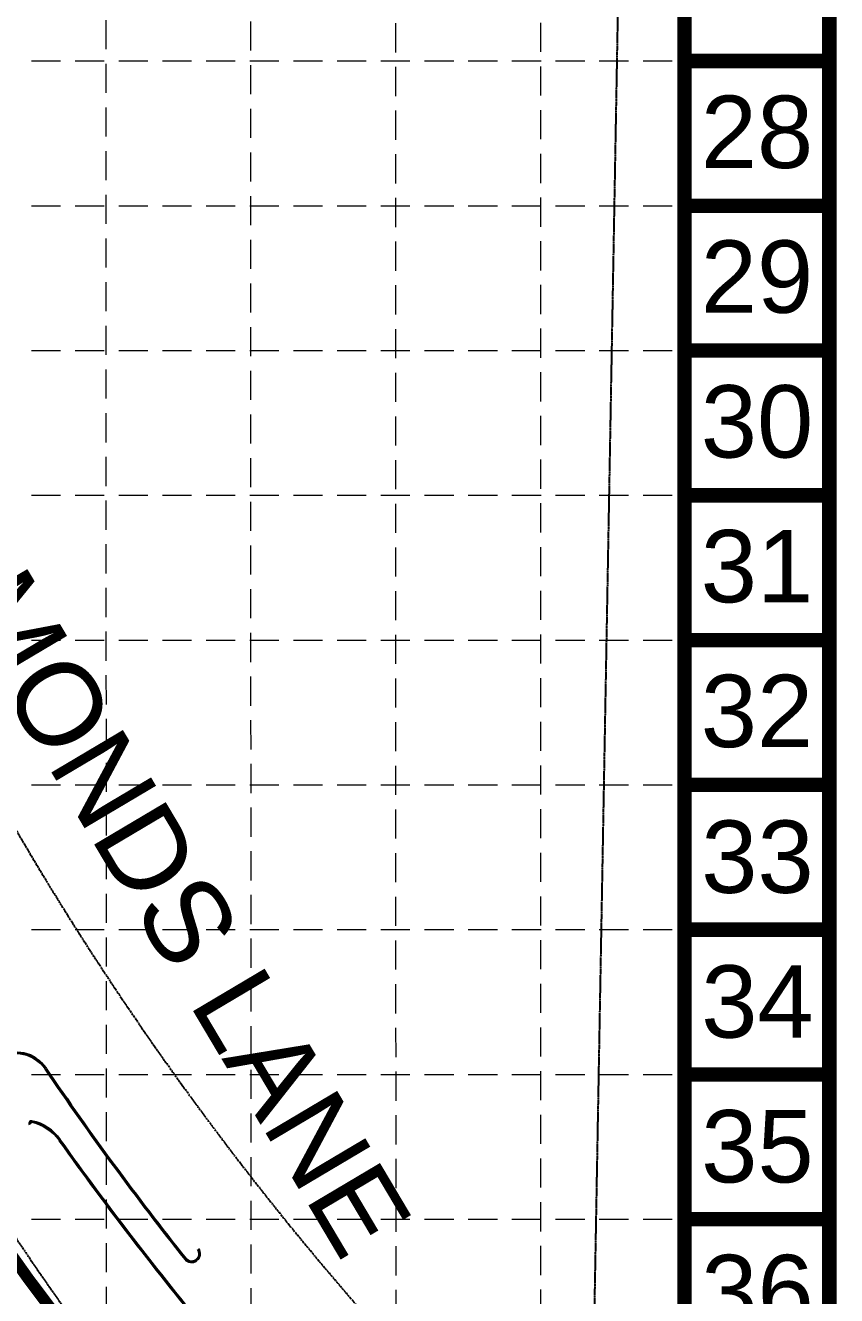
# Model space of a CAD drawing. Header units: inches. Extents: x 2412594 to 2415086, y 7034205 to 7038188.
# Drawn here: x 2414738 to 2415086, y 7035915 to 7036460 of the extents above; entities that cross this region are included whole.
import ezdxf
from ezdxf.enums import TextEntityAlignment as Align

# ---------------------------------------------------------------- set-up
doc = ezdxf.new("R2010")
doc.units = ezdxf.units.IN
doc.header["$MEASUREMENT"] = 0
doc.linetypes.add('HIDDEN', pattern=[0.375, 0.25, -0.125])
doc.linetypes.add('PL', pattern=[1.25, 0.625, -0.125, 0.125, -0.125, 0.125, -0.125])
for name, color, linetype in [('BASE', 7, 'Continuous'), ('E-ROW', 5, 'Continuous'), ('GRID', 254, 'HIDDEN'), ('LIMITS OF DISTURBANCE', 1, 'HIDDEN'), ('P-PVMT', 3, 'Continuous'), ('PL-OFF', 3, 'PL')]:
    doc.layers.add(name, color=color, linetype=linetype)
doc.styles.get("Standard").update_dxf_attribs({"font": 'ARIAL.TTF'})

msp = doc.modelspace()

# ---------------------------------------------------------------- linework, layer by layer
at = {"layer": 'BASE', "const_width": 6.21}
for points in [[(2415083.35, 7034207.82), (2415083.35, 7038185.2), (2412597.49, 7038185.2), (2412597.49, 7034207.82)], [(2415021.2, 7034269.97), (2415021.2, 7038123.05), (2412659.63, 7038123.05), (2412659.63, 7034269.97)]]:
    msp.add_lwpolyline(points, close=True, dxfattribs=at)
for points in [[(2415083.35, 7036445.1), (2415021.2, 7036445.1)], [(2415083.35, 7036382.95), (2415021.2, 7036382.95)], [(2415083.35, 7036320.8), (2415021.2, 7036320.8)], [(2415083.35, 7036258.66), (2415021.2, 7036258.66)], [(2415083.35, 7036196.51), (2415021.2, 7036196.51)], [(2415083.35, 7036134.36), (2415021.2, 7036134.36)], [(2415083.35, 7036072.22), (2415021.2, 7036072.22)], [(2415083.35, 7036010.07), (2415021.2, 7036010.07)], [(2415083.35, 7035947.92), (2415021.2, 7035947.92)]]:
    msp.add_lwpolyline(points, dxfattribs=at)
at = {"layer": 'GRID', "color": 252, "linetype": 'HIDDEN', "lineweight": 0, "ltscale": 50}
for p, q in [((2414773.2, 7034518.9), (2414772.89, 7038124.45)), ((2414835.23, 7034518.36), (2414835.04, 7038124.45)), ((2414897.51, 7034517.55), (2414897.18, 7038124.45)), ((2414959.7, 7034517.72), (2414959.33, 7038124.45)), ((2412659.63, 7036445.1), (2415021.2, 7036445.1)), ((2412659.63, 7036382.95), (2415021.2, 7036382.95)), ((2412659.63, 7036320.8), (2415021.2, 7036320.8)), ((2412659.63, 7036258.66), (2415021.2, 7036258.66)), ((2412659.63, 7036196.51), (2415021.2, 7036196.51)), ((2412659.63, 7036134.36), (2415021.2, 7036134.36)), ((2412659.63, 7036072.22), (2415021.2, 7036072.22)), ((2412659.63, 7036010.07), (2415021.2, 7036010.07)), ((2412659.63, 7035947.92), (2415021.2, 7035947.92))]:
    msp.add_line(p, q, dxfattribs=at)
at = {"layer": 'LIMITS OF DISTURBANCE', "ltscale": 60, "const_width": 5}
msp.add_lwpolyline([(2414786.58, 7035859.94), (2414739.61, 7035922.32), (2414654.79, 7036041.88), (2414554.94, 7036271.98), (2414463.5, 7036453.57), (2414436.21, 7036571.18), (2414426.35, 7036933.74), (2413311.3, 7036935.34), (2413183.76, 7036923.44), (2413173.05, 7036917.91), (2413161.81, 7036918.85), (2413145.89, 7036915.1), (2413063.46, 7036887.01), (2413070.02, 7036868.29), (2413078.88, 7036845.68), (2413065.89, 7036577.29), (2413056.21, 7036041.03), (2413030.31, 7035479.11), (2413017.28, 7034895.95), (2414287.42, 7034879.34), (2414828.02, 7035457.38), (2414835.09, 7035727.38), (2414842.36, 7035789.59)], close=True, dxfattribs=at)
at = {"layer": 'P-PVMT', "color": 7}
for p, q in [((2414811.42, 7035930.52), (2414811.66, 7035930.7)), ((2414811.72, 7035930.12), (2414811.96, 7035930.3))]:
    msp.add_line(p, q, dxfattribs=at)
for centre, radius, start, end in [((2414734.38, 7036004.02), 15.5, 34.2057, 120.9919), ((2414734.38, 7036004.02), 15, 34.2057, 120.9919), ((2415876.21, 7036780.18), 1365.65, 214.2057, 218.46202), ((2415876.21, 7036780.18), 1365.15, 214.2057, 218.46202), ((2414740.91, 7035989.08), 1, 78.0592, 215.3966), ((2414740.91, 7035989.08), 0.5, 78.0592, 215.3966), ((2414736.98, 7035970.49), 19.5, 35.333, 78.0592), ((2414736.98, 7035970.49), 20, 35.333, 78.0592), ((2415876.72, 7036780.57), 1378.3, 215.40464, 219.77217), ((2415876.75, 7036780.6), 1378.84, 215.40466, 219.79705), ((2414809.86, 7035933.1), 3, 306.8511, 36.8511), ((2414809.86, 7035933.1), 3.5, 306.8511, 36.8511), ((2414809.62, 7035932.92), 3.5, 218.462, 306.8511), ((2414809.62, 7035932.92), 3, 218.462, 306.8511)]:
    msp.add_arc(centre, radius, start, end, dxfattribs=at)
at = {"layer": 'PL-OFF', "color": 7}
msp.add_line((2414999.86, 7036873.59), (2414980.65, 7035808.11), dxfattribs=at)
for centre, radius, start, end in [((2415895.33, 7036792.9), 1344.48, 199.59825, 227.21788), ((2415616.35, 7036527.49), 1059.91, 212.86327, 227.49632)]:
    msp.add_arc(centre, radius, start, end, dxfattribs=at)

# ---------------------------------------------------------------- texts
at = {"layer": 'BASE'}
for s, p in [('28', (2415052.3, 7036414.69)), ('29', (2415052.3, 7036352.54)), ('30', (2415052.3, 7036290.4)), ('31', (2415052.3, 7036228.25)), ('32', (2415052.3, 7036166.1)), ('33', (2415052.49, 7036103.54)), ('34', (2415052.49, 7036041.39)), ('35', (2415052.49, 7035979.25)), ('36', (2415052.49, 7035917.1))]:
    msp.add_text(s, height=31.073, dxfattribs=at).set_placement(p, align=Align.MIDDLE_CENTER)
at = {"layer": 'E-ROW', "color": 7}
msp.add_text('EDMONDS LANE', height=35.7, rotation=300.693, dxfattribs=at).set_placement((2414772.86, 7036100.31, 1.05), align=Align.CENTER)

doc.saveas('drawing.dxf')
